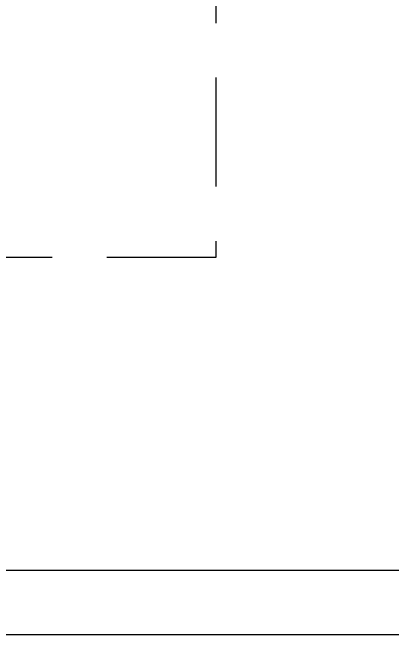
# Model space of a CAD drawing. Header units: centimetres. Extents: x 0 to 1084401, y -139216 to 99734.
# Drawn here: x 903936.6 to 904025.2, y 12151.5 to 12296.5 of the extents above; entities that cross this region are included whole.
import ezdxf

# ---------------------------------------------------------------- set-up
doc = ezdxf.new("R2010")
doc.units = ezdxf.units.CM
doc.header["$LTSCALE"] = 4
doc.linetypes.add('DASHED2', pattern=[9.524999999999999, 6.35, -3.175])
doc.layers.add('0.6', color=6, linetype='Continuous')
doc.layers.add('PROJEÇÕES', color=1, linetype='DASHED2')

msp = doc.modelspace()

# ---------------------------------------------------------------- linework, layer by layer
at = {"layer": '0.6'}
for points in [[(903864.0019350427, 12166.47670687522), (904064.0019350427, 12166.47670687522), (904064.0019350427, 12176.47670687522)], [(903849.0019350427, 12151.47670687522), (904089.0019350427, 12151.47670687522), (904089.0019350427, 12151.47670687522)]]:
    msp.add_lwpolyline(points, dxfattribs=at)
at = {"layer": 'PROJEÇÕES', "color": 250}
msp.add_lwpolyline([(903864.0019350427, 12319.3911503581), (903984.0019350427, 12319.3911503581), (903984.0019350427, 12239.3911503581), (903864.0019350427, 12239.3911503581)], close=True, dxfattribs=at)

doc.saveas('drawing.dxf')
